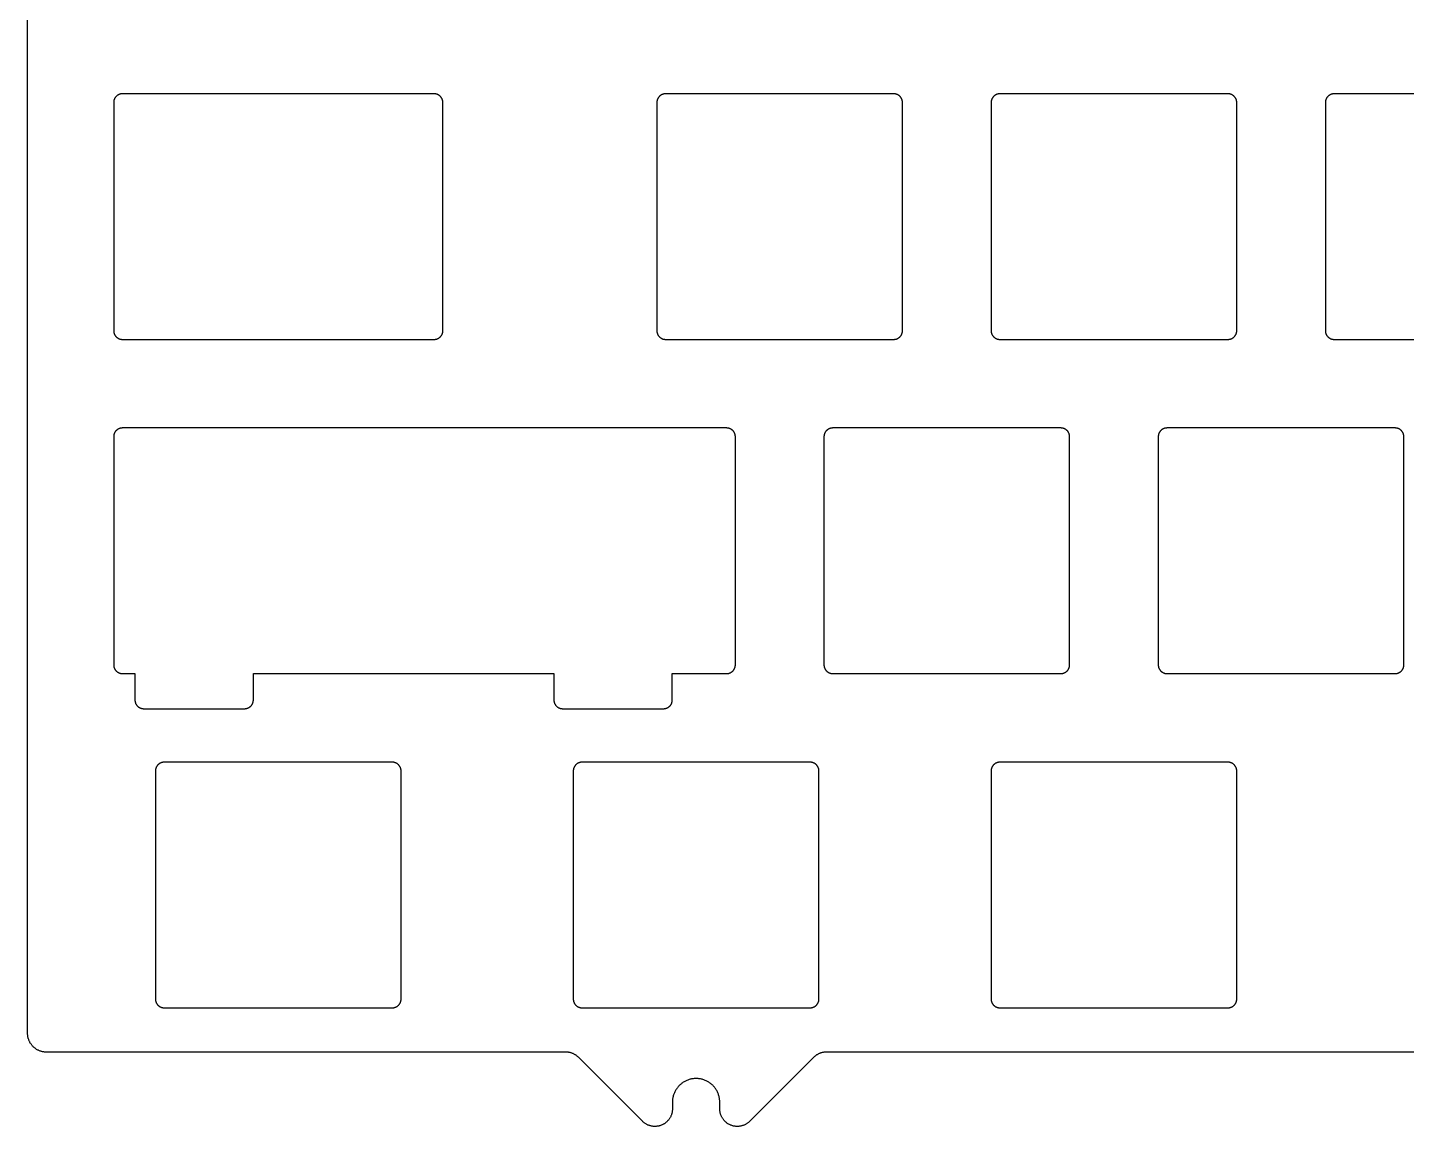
# Model space of a CAD drawing. Header units: millimetres. Extents: x -947 to -599, y 2206 to 2334.
# Drawn here: x -946.7 to -868.2, y 2206.3 to 2268.9 of the extents above; entities that cross this region are included whole.
import ezdxf

# ---------------------------------------------------------------- set-up
doc = ezdxf.new("R2010")
doc.units = ezdxf.units.MM
doc.layers.add('Default', color=18, linetype='Continuous', true_color=0x000000)

msp = doc.modelspace()

# ---------------------------------------------------------------- linework, layer by layer
at = {"layer": 'Default'}
for points in [[(-946.748, 2211.581), (-946.748, 2328.493)], [(-941.341, 2265.131), (-941.358, 2265.131), (-941.375, 2265.13), (-941.392, 2265.128), (-941.409, 2265.126), (-941.426, 2265.124), (-941.443, 2265.12), (-941.46, 2265.117), (-941.476, 2265.112), (-941.493, 2265.108), (-941.509, 2265.102), (-941.525, 2265.096), (-941.54, 2265.09), (-941.556, 2265.082), (-941.571, 2265.075), (-941.586, 2265.067), (-941.601, 2265.058), (-941.616, 2265.049), (-941.63, 2265.039), (-941.643, 2265.029), (-941.657, 2265.019), (-941.67, 2265.008), (-941.683, 2264.996), (-941.695, 2264.984), (-941.707, 2264.972), (-941.718, 2264.96), (-941.729, 2264.946), (-941.74, 2264.933), (-941.75, 2264.919), (-941.759, 2264.905), (-941.769, 2264.891), (-941.777, 2264.876), (-941.785, 2264.861), (-941.793, 2264.846), (-941.8, 2264.83), (-941.806, 2264.814), (-941.812, 2264.798), (-941.818, 2264.782), (-941.823, 2264.766), (-941.827, 2264.749), (-941.831, 2264.733), (-941.834, 2264.716), (-941.837, 2264.699), (-941.839, 2264.682), (-941.84, 2264.665), (-941.841, 2264.648), (-941.841, 2264.631)], [(-923.579, 2265.131), (-941.341, 2265.131)], [(-923.079, 2264.631), (-923.079, 2264.648), (-923.08, 2264.665), (-923.081, 2264.682), (-923.083, 2264.699), (-923.086, 2264.716), (-923.089, 2264.733), (-923.093, 2264.749), (-923.097, 2264.766), (-923.102, 2264.782), (-923.108, 2264.798), (-923.114, 2264.814), (-923.12, 2264.83), (-923.127, 2264.846), (-923.135, 2264.861), (-923.143, 2264.876), (-923.152, 2264.891), (-923.161, 2264.905), (-923.17, 2264.919), (-923.18, 2264.933), (-923.191, 2264.946), (-923.202, 2264.96), (-923.213, 2264.972), (-923.225, 2264.984), (-923.238, 2264.996), (-923.25, 2265.008), (-923.263, 2265.019), (-923.277, 2265.029), (-923.29, 2265.039), (-923.305, 2265.049), (-923.319, 2265.058), (-923.334, 2265.067), (-923.349, 2265.075), (-923.364, 2265.082), (-923.38, 2265.09), (-923.395, 2265.096), (-923.411, 2265.102), (-923.428, 2265.108), (-923.444, 2265.112), (-923.46, 2265.117), (-923.477, 2265.12), (-923.494, 2265.124), (-923.511, 2265.126), (-923.528, 2265.128), (-923.545, 2265.13), (-923.562, 2265.131), (-923.579, 2265.131)], [(-910.385, 2265.131), (-910.402, 2265.131), (-910.419, 2265.13), (-910.436, 2265.128), (-910.453, 2265.126), (-910.47, 2265.124), (-910.487, 2265.12), (-910.503, 2265.117), (-910.52, 2265.112), (-910.536, 2265.108), (-910.552, 2265.102), (-910.568, 2265.096), (-910.584, 2265.09), (-910.6, 2265.082), (-910.615, 2265.075), (-910.63, 2265.067), (-910.645, 2265.058), (-910.659, 2265.049), (-910.673, 2265.039), (-910.687, 2265.029), (-910.701, 2265.019), (-910.714, 2265.008), (-910.726, 2264.996), (-910.739, 2264.984), (-910.75, 2264.972), (-910.762, 2264.96), (-910.773, 2264.946), (-910.783, 2264.933), (-910.794, 2264.919), (-910.803, 2264.905), (-910.812, 2264.891), (-910.821, 2264.876), (-910.829, 2264.861), (-910.837, 2264.846), (-910.844, 2264.83), (-910.85, 2264.814), (-910.856, 2264.798), (-910.862, 2264.782), (-910.867, 2264.766), (-910.871, 2264.749), (-910.875, 2264.733), (-910.878, 2264.716), (-910.88, 2264.699), (-910.882, 2264.682), (-910.884, 2264.665), (-910.885, 2264.648), (-910.885, 2264.631)], [(-897.385, 2265.131), (-910.385, 2265.131)], [(-896.885, 2264.631), (-896.885, 2264.648), (-896.886, 2264.665), (-896.888, 2264.682), (-896.89, 2264.699), (-896.892, 2264.716), (-896.896, 2264.733), (-896.899, 2264.749), (-896.904, 2264.766), (-896.908, 2264.782), (-896.914, 2264.798), (-896.92, 2264.814), (-896.926, 2264.83), (-896.934, 2264.846), (-896.941, 2264.861), (-896.949, 2264.876), (-896.958, 2264.891), (-896.967, 2264.905), (-896.977, 2264.919), (-896.987, 2264.933), (-896.997, 2264.946), (-897.008, 2264.96), (-897.02, 2264.972), (-897.031, 2264.984), (-897.044, 2264.996), (-897.056, 2265.008), (-897.07, 2265.019), (-897.083, 2265.029), (-897.097, 2265.039), (-897.111, 2265.049), (-897.125, 2265.058), (-897.14, 2265.067), (-897.155, 2265.075), (-897.17, 2265.082), (-897.186, 2265.09), (-897.202, 2265.096), (-897.218, 2265.102), (-897.234, 2265.108), (-897.25, 2265.112), (-897.267, 2265.117), (-897.283, 2265.12), (-897.3, 2265.124), (-897.317, 2265.126), (-897.334, 2265.128), (-897.351, 2265.13), (-897.368, 2265.131), (-897.385, 2265.131)], [(-891.335, 2265.131), (-891.352, 2265.131), (-891.369, 2265.13), (-891.386, 2265.128), (-891.403, 2265.126), (-891.42, 2265.124), (-891.437, 2265.12), (-891.453, 2265.117), (-891.47, 2265.112), (-891.486, 2265.108), (-891.502, 2265.102), (-891.518, 2265.096), (-891.534, 2265.09), (-891.55, 2265.082), (-891.565, 2265.075), (-891.58, 2265.067), (-891.595, 2265.058), (-891.609, 2265.049), (-891.623, 2265.039), (-891.637, 2265.029), (-891.651, 2265.019), (-891.664, 2265.008), (-891.676, 2264.996), (-891.689, 2264.984), (-891.7, 2264.972), (-891.712, 2264.96), (-891.723, 2264.946), (-891.733, 2264.933), (-891.744, 2264.919), (-891.753, 2264.905), (-891.762, 2264.891), (-891.771, 2264.876), (-891.779, 2264.861), (-891.787, 2264.846), (-891.794, 2264.83), (-891.8, 2264.814), (-891.806, 2264.798), (-891.812, 2264.782), (-891.817, 2264.766), (-891.821, 2264.749), (-891.825, 2264.733), (-891.828, 2264.716), (-891.83, 2264.699), (-891.832, 2264.682), (-891.834, 2264.665), (-891.835, 2264.648), (-891.835, 2264.631)], [(-878.335, 2265.131), (-891.335, 2265.131)], [(-877.835, 2264.631), (-877.835, 2264.648), (-877.836, 2264.665), (-877.838, 2264.682), (-877.84, 2264.699), (-877.842, 2264.716), (-877.846, 2264.733), (-877.849, 2264.749), (-877.854, 2264.766), (-877.858, 2264.782), (-877.864, 2264.798), (-877.87, 2264.814), (-877.876, 2264.83), (-877.884, 2264.846), (-877.891, 2264.861), (-877.899, 2264.876), (-877.908, 2264.891), (-877.917, 2264.905), (-877.927, 2264.919), (-877.937, 2264.933), (-877.947, 2264.946), (-877.958, 2264.96), (-877.97, 2264.972), (-877.981, 2264.984), (-877.994, 2264.996), (-878.006, 2265.008), (-878.02, 2265.019), (-878.033, 2265.029), (-878.047, 2265.039), (-878.061, 2265.049), (-878.075, 2265.058), (-878.09, 2265.067), (-878.105, 2265.075), (-878.12, 2265.082), (-878.136, 2265.09), (-878.152, 2265.096), (-878.168, 2265.102), (-878.184, 2265.108), (-878.2, 2265.112), (-878.217, 2265.117), (-878.233, 2265.12), (-878.25, 2265.124), (-878.267, 2265.126), (-878.284, 2265.128), (-878.301, 2265.13), (-878.318, 2265.131), (-878.335, 2265.131)], [(-872.285, 2265.131), (-872.302, 2265.131), (-872.319, 2265.13), (-872.336, 2265.128), (-872.353, 2265.126), (-872.37, 2265.124), (-872.387, 2265.12), (-872.403, 2265.117), (-872.42, 2265.112), (-872.436, 2265.108), (-872.452, 2265.102), (-872.468, 2265.096), (-872.484, 2265.09), (-872.5, 2265.082), (-872.515, 2265.075), (-872.53, 2265.067), (-872.545, 2265.058), (-872.559, 2265.049), (-872.573, 2265.039), (-872.587, 2265.029), (-872.601, 2265.019), (-872.614, 2265.008), (-872.626, 2264.996), (-872.639, 2264.984), (-872.65, 2264.972), (-872.662, 2264.96), (-872.673, 2264.946), (-872.683, 2264.933), (-872.694, 2264.919), (-872.703, 2264.905), (-872.712, 2264.891), (-872.721, 2264.876), (-872.729, 2264.861), (-872.737, 2264.846), (-872.744, 2264.83), (-872.75, 2264.814), (-872.756, 2264.798), (-872.762, 2264.782), (-872.767, 2264.766), (-872.771, 2264.749), (-872.775, 2264.733), (-872.778, 2264.716), (-872.78, 2264.699), (-872.782, 2264.682), (-872.784, 2264.665), (-872.785, 2264.648), (-872.785, 2264.631)], [(-859.285, 2265.131), (-872.285, 2265.131)], [(-941.841, 2264.631), (-941.841, 2251.631)], [(-923.079, 2251.631), (-923.079, 2264.631)], [(-910.885, 2264.631), (-910.885, 2251.631)], [(-896.885, 2251.631), (-896.885, 2264.631)], [(-891.835, 2264.631), (-891.835, 2251.631)], [(-877.835, 2251.631), (-877.835, 2264.631)], [(-872.785, 2264.631), (-872.785, 2251.631)], [(-941.841, 2251.631), (-941.841, 2251.614), (-941.84, 2251.597), (-941.839, 2251.58), (-941.837, 2251.563), (-941.834, 2251.546), (-941.831, 2251.529), (-941.827, 2251.513), (-941.823, 2251.496), (-941.818, 2251.48), (-941.812, 2251.463), (-941.806, 2251.448), (-941.8, 2251.432), (-941.793, 2251.416), (-941.785, 2251.401), (-941.777, 2251.386), (-941.769, 2251.371), (-941.759, 2251.357), (-941.75, 2251.343), (-941.74, 2251.329), (-941.729, 2251.315), (-941.718, 2251.302), (-941.707, 2251.29), (-941.695, 2251.277), (-941.683, 2251.266), (-941.67, 2251.254), (-941.657, 2251.243), (-941.643, 2251.233), (-941.63, 2251.222), (-941.616, 2251.213), (-941.601, 2251.204), (-941.586, 2251.195), (-941.571, 2251.187), (-941.556, 2251.179), (-941.54, 2251.172), (-941.525, 2251.166), (-941.509, 2251.16), (-941.493, 2251.154), (-941.476, 2251.149), (-941.46, 2251.145), (-941.443, 2251.141), (-941.426, 2251.138), (-941.409, 2251.136), (-941.392, 2251.134), (-941.375, 2251.132), (-941.358, 2251.131), (-941.341, 2251.131)], [(-923.579, 2251.131), (-923.562, 2251.131), (-923.545, 2251.132), (-923.528, 2251.134), (-923.511, 2251.136), (-923.494, 2251.138), (-923.477, 2251.141), (-923.46, 2251.145), (-923.444, 2251.149), (-923.428, 2251.154), (-923.411, 2251.16), (-923.395, 2251.166), (-923.38, 2251.172), (-923.364, 2251.179), (-923.349, 2251.187), (-923.334, 2251.195), (-923.319, 2251.204), (-923.305, 2251.213), (-923.29, 2251.222), (-923.277, 2251.233), (-923.263, 2251.243), (-923.25, 2251.254), (-923.238, 2251.266), (-923.225, 2251.277), (-923.213, 2251.29), (-923.202, 2251.302), (-923.191, 2251.315), (-923.18, 2251.329), (-923.17, 2251.343), (-923.161, 2251.357), (-923.152, 2251.371), (-923.143, 2251.386), (-923.135, 2251.401), (-923.127, 2251.416), (-923.12, 2251.432), (-923.114, 2251.448), (-923.108, 2251.463), (-923.102, 2251.48), (-923.097, 2251.496), (-923.093, 2251.513), (-923.089, 2251.529), (-923.086, 2251.546), (-923.083, 2251.563), (-923.081, 2251.58), (-923.08, 2251.597), (-923.079, 2251.614), (-923.079, 2251.631)], [(-910.885, 2251.631), (-910.885, 2251.614), (-910.884, 2251.597), (-910.882, 2251.58), (-910.88, 2251.563), (-910.878, 2251.546), (-910.875, 2251.529), (-910.871, 2251.513), (-910.867, 2251.496), (-910.862, 2251.48), (-910.856, 2251.463), (-910.85, 2251.448), (-910.844, 2251.432), (-910.837, 2251.416), (-910.829, 2251.401), (-910.821, 2251.386), (-910.812, 2251.371), (-910.803, 2251.357), (-910.794, 2251.343), (-910.783, 2251.329), (-910.773, 2251.315), (-910.762, 2251.302), (-910.75, 2251.29), (-910.739, 2251.277), (-910.726, 2251.266), (-910.714, 2251.254), (-910.701, 2251.243), (-910.687, 2251.233), (-910.673, 2251.222), (-910.659, 2251.213), (-910.645, 2251.204), (-910.63, 2251.195), (-910.615, 2251.187), (-910.6, 2251.179), (-910.584, 2251.172), (-910.568, 2251.166), (-910.552, 2251.16), (-910.536, 2251.154), (-910.52, 2251.149), (-910.503, 2251.145), (-910.487, 2251.141), (-910.47, 2251.138), (-910.453, 2251.136), (-910.436, 2251.134), (-910.419, 2251.132), (-910.402, 2251.131), (-910.385, 2251.131)], [(-897.385, 2251.131), (-897.368, 2251.131), (-897.351, 2251.132), (-897.334, 2251.134), (-897.317, 2251.136), (-897.3, 2251.138), (-897.283, 2251.141), (-897.267, 2251.145), (-897.25, 2251.149), (-897.234, 2251.154), (-897.218, 2251.16), (-897.202, 2251.166), (-897.186, 2251.172), (-897.17, 2251.179), (-897.155, 2251.187), (-897.14, 2251.195), (-897.125, 2251.204), (-897.111, 2251.213), (-897.097, 2251.222), (-897.083, 2251.233), (-897.07, 2251.243), (-897.056, 2251.254), (-897.044, 2251.266), (-897.031, 2251.277), (-897.02, 2251.29), (-897.008, 2251.302), (-896.997, 2251.315), (-896.987, 2251.329), (-896.977, 2251.343), (-896.967, 2251.357), (-896.958, 2251.371), (-896.949, 2251.386), (-896.941, 2251.401), (-896.934, 2251.416), (-896.926, 2251.432), (-896.92, 2251.448), (-896.914, 2251.463), (-896.908, 2251.48), (-896.904, 2251.496), (-896.899, 2251.513), (-896.896, 2251.529), (-896.892, 2251.546), (-896.89, 2251.563), (-896.888, 2251.58), (-896.886, 2251.597), (-896.885, 2251.614), (-896.885, 2251.631)], [(-891.835, 2251.631), (-891.835, 2251.614), (-891.834, 2251.597), (-891.832, 2251.58), (-891.83, 2251.563), (-891.828, 2251.546), (-891.825, 2251.529), (-891.821, 2251.513), (-891.817, 2251.496), (-891.812, 2251.48), (-891.806, 2251.463), (-891.8, 2251.448), (-891.794, 2251.432), (-891.787, 2251.416), (-891.779, 2251.401), (-891.771, 2251.386), (-891.762, 2251.371), (-891.753, 2251.357), (-891.744, 2251.343), (-891.733, 2251.329), (-891.723, 2251.315), (-891.712, 2251.302), (-891.7, 2251.29), (-891.689, 2251.277), (-891.676, 2251.266), (-891.664, 2251.254), (-891.651, 2251.243), (-891.637, 2251.233), (-891.623, 2251.222), (-891.609, 2251.213), (-891.595, 2251.204), (-891.58, 2251.195), (-891.565, 2251.187), (-891.55, 2251.179), (-891.534, 2251.172), (-891.518, 2251.166), (-891.502, 2251.16), (-891.486, 2251.154), (-891.47, 2251.149), (-891.453, 2251.145), (-891.437, 2251.141), (-891.42, 2251.138), (-891.403, 2251.136), (-891.386, 2251.134), (-891.369, 2251.132), (-891.352, 2251.131), (-891.335, 2251.131)], [(-878.335, 2251.131), (-878.318, 2251.131), (-878.301, 2251.132), (-878.284, 2251.134), (-878.267, 2251.136), (-878.25, 2251.138), (-878.233, 2251.141), (-878.217, 2251.145), (-878.2, 2251.149), (-878.184, 2251.154), (-878.168, 2251.16), (-878.152, 2251.166), (-878.136, 2251.172), (-878.12, 2251.179), (-878.105, 2251.187), (-878.09, 2251.195), (-878.075, 2251.204), (-878.061, 2251.213), (-878.047, 2251.222), (-878.033, 2251.233), (-878.02, 2251.243), (-878.006, 2251.254), (-877.994, 2251.266), (-877.981, 2251.277), (-877.97, 2251.29), (-877.958, 2251.302), (-877.947, 2251.315), (-877.937, 2251.329), (-877.927, 2251.343), (-877.917, 2251.357), (-877.908, 2251.371), (-877.899, 2251.386), (-877.891, 2251.401), (-877.884, 2251.416), (-877.876, 2251.432), (-877.87, 2251.448), (-877.864, 2251.463), (-877.858, 2251.48), (-877.854, 2251.496), (-877.849, 2251.513), (-877.846, 2251.529), (-877.842, 2251.546), (-877.84, 2251.563), (-877.838, 2251.58), (-877.836, 2251.597), (-877.835, 2251.614), (-877.835, 2251.631)], [(-872.785, 2251.631), (-872.785, 2251.614), (-872.784, 2251.597), (-872.782, 2251.58), (-872.78, 2251.563), (-872.778, 2251.546), (-872.775, 2251.529), (-872.771, 2251.513), (-872.767, 2251.496), (-872.762, 2251.48), (-872.756, 2251.463), (-872.75, 2251.448), (-872.744, 2251.432), (-872.737, 2251.416), (-872.729, 2251.401), (-872.721, 2251.386), (-872.712, 2251.371), (-872.703, 2251.357), (-872.694, 2251.343), (-872.683, 2251.329), (-872.673, 2251.315), (-872.662, 2251.302), (-872.65, 2251.29), (-872.639, 2251.277), (-872.626, 2251.266), (-872.614, 2251.254), (-872.601, 2251.243), (-872.587, 2251.233), (-872.573, 2251.222), (-872.559, 2251.213), (-872.545, 2251.204), (-872.53, 2251.195), (-872.515, 2251.187), (-872.5, 2251.179), (-872.484, 2251.172), (-872.468, 2251.166), (-872.452, 2251.16), (-872.436, 2251.154), (-872.42, 2251.149), (-872.403, 2251.145), (-872.387, 2251.141), (-872.37, 2251.138), (-872.353, 2251.136), (-872.336, 2251.134), (-872.319, 2251.132), (-872.302, 2251.131), (-872.285, 2251.131)], [(-941.341, 2251.131), (-923.579, 2251.131)], [(-910.385, 2251.131), (-897.385, 2251.131)], [(-891.335, 2251.131), (-878.335, 2251.131)], [(-872.285, 2251.131), (-859.285, 2251.131)], [(-941.341, 2246.081), (-941.358, 2246.081), (-941.375, 2246.08), (-941.392, 2246.078), (-941.409, 2246.076), (-941.426, 2246.074), (-941.443, 2246.07), (-941.46, 2246.067), (-941.476, 2246.062), (-941.493, 2246.058), (-941.509, 2246.052), (-941.525, 2246.046), (-941.54, 2246.04), (-941.556, 2246.032), (-941.571, 2246.025), (-941.586, 2246.017), (-941.601, 2246.008), (-941.616, 2245.999), (-941.63, 2245.989), (-941.643, 2245.979), (-941.657, 2245.969), (-941.67, 2245.958), (-941.683, 2245.946), (-941.695, 2245.934), (-941.707, 2245.922), (-941.718, 2245.91), (-941.729, 2245.896), (-941.74, 2245.883), (-941.75, 2245.869), (-941.759, 2245.855), (-941.769, 2245.841), (-941.777, 2245.826), (-941.785, 2245.811), (-941.793, 2245.796), (-941.8, 2245.78), (-941.806, 2245.764), (-941.812, 2245.748), (-941.818, 2245.732), (-941.823, 2245.716), (-941.827, 2245.699), (-941.831, 2245.683), (-941.834, 2245.666), (-941.837, 2245.649), (-941.839, 2245.632), (-941.84, 2245.615), (-941.841, 2245.598), (-941.841, 2245.581)], [(-906.91, 2246.081), (-941.341, 2246.081)], [(-906.41, 2245.581), (-906.41, 2245.598), (-906.411, 2245.615), (-906.413, 2245.632), (-906.415, 2245.649), (-906.417, 2245.666), (-906.421, 2245.683), (-906.424, 2245.699), (-906.429, 2245.716), (-906.433, 2245.732), (-906.439, 2245.748), (-906.445, 2245.764), (-906.451, 2245.78), (-906.459, 2245.796), (-906.466, 2245.811), (-906.474, 2245.826), (-906.483, 2245.841), (-906.492, 2245.855), (-906.502, 2245.869), (-906.512, 2245.883), (-906.522, 2245.896), (-906.533, 2245.91), (-906.545, 2245.922), (-906.556, 2245.934), (-906.569, 2245.946), (-906.581, 2245.958), (-906.595, 2245.969), (-906.608, 2245.979), (-906.622, 2245.989), (-906.636, 2245.999), (-906.65, 2246.008), (-906.665, 2246.017), (-906.68, 2246.025), (-906.695, 2246.032), (-906.711, 2246.04), (-906.727, 2246.046), (-906.743, 2246.052), (-906.759, 2246.058), (-906.775, 2246.062), (-906.792, 2246.067), (-906.808, 2246.07), (-906.825, 2246.074), (-906.842, 2246.076), (-906.859, 2246.078), (-906.876, 2246.08), (-906.893, 2246.081), (-906.91, 2246.081)], [(-900.86, 2246.081), (-900.877, 2246.081), (-900.894, 2246.08), (-900.911, 2246.078), (-900.928, 2246.076), (-900.945, 2246.074), (-900.962, 2246.07), (-900.978, 2246.067), (-900.995, 2246.062), (-901.011, 2246.058), (-901.027, 2246.052), (-901.043, 2246.046), (-901.059, 2246.04), (-901.075, 2246.032), (-901.09, 2246.025), (-901.105, 2246.017), (-901.12, 2246.008), (-901.134, 2245.999), (-901.148, 2245.989), (-901.162, 2245.979), (-901.176, 2245.969), (-901.189, 2245.958), (-901.201, 2245.946), (-901.214, 2245.934), (-901.225, 2245.922), (-901.237, 2245.91), (-901.248, 2245.896), (-901.258, 2245.883), (-901.269, 2245.869), (-901.278, 2245.855), (-901.287, 2245.841), (-901.296, 2245.826), (-901.304, 2245.811), (-901.312, 2245.796), (-901.319, 2245.78), (-901.325, 2245.764), (-901.331, 2245.748), (-901.337, 2245.732), (-901.342, 2245.716), (-901.346, 2245.699), (-901.35, 2245.683), (-901.353, 2245.666), (-901.355, 2245.649), (-901.357, 2245.632), (-901.359, 2245.615), (-901.36, 2245.598), (-901.36, 2245.581)], [(-887.86, 2246.081), (-900.86, 2246.081)], [(-887.36, 2245.581), (-887.36, 2245.598), (-887.361, 2245.615), (-887.363, 2245.632), (-887.365, 2245.649), (-887.367, 2245.666), (-887.371, 2245.683), (-887.374, 2245.699), (-887.379, 2245.716), (-887.383, 2245.732), (-887.389, 2245.748), (-887.395, 2245.764), (-887.401, 2245.78), (-887.409, 2245.796), (-887.416, 2245.811), (-887.424, 2245.826), (-887.433, 2245.841), (-887.442, 2245.855), (-887.452, 2245.869), (-887.462, 2245.883), (-887.472, 2245.896), (-887.483, 2245.91), (-887.495, 2245.922), (-887.506, 2245.934), (-887.519, 2245.946), (-887.531, 2245.958), (-887.545, 2245.969), (-887.558, 2245.979), (-887.572, 2245.989), (-887.586, 2245.999), (-887.6, 2246.008), (-887.615, 2246.017), (-887.63, 2246.025), (-887.645, 2246.032), (-887.661, 2246.04), (-887.677, 2246.046), (-887.693, 2246.052), (-887.709, 2246.058), (-887.725, 2246.062), (-887.742, 2246.067), (-887.758, 2246.07), (-887.775, 2246.074), (-887.792, 2246.076), (-887.809, 2246.078), (-887.826, 2246.08), (-887.843, 2246.081), (-887.86, 2246.081)], [(-881.81, 2246.081), (-881.827, 2246.081), (-881.844, 2246.08), (-881.861, 2246.078), (-881.878, 2246.076), (-881.895, 2246.074), (-881.912, 2246.07), (-881.928, 2246.067), (-881.945, 2246.062), (-881.961, 2246.058), (-881.977, 2246.052), (-881.993, 2246.046), (-882.009, 2246.04), (-882.025, 2246.032), (-882.04, 2246.025), (-882.055, 2246.017), (-882.07, 2246.008), (-882.084, 2245.999), (-882.098, 2245.989), (-882.112, 2245.979), (-882.126, 2245.969), (-882.139, 2245.958), (-882.151, 2245.946), (-882.164, 2245.934), (-882.175, 2245.922), (-882.187, 2245.91), (-882.198, 2245.896), (-882.208, 2245.883), (-882.219, 2245.869), (-882.228, 2245.855), (-882.237, 2245.841), (-882.246, 2245.826), (-882.254, 2245.811), (-882.262, 2245.796), (-882.269, 2245.78), (-882.275, 2245.764), (-882.281, 2245.748), (-882.287, 2245.732), (-882.292, 2245.716), (-882.296, 2245.699), (-882.3, 2245.683), (-882.303, 2245.666), (-882.305, 2245.649), (-882.307, 2245.632), (-882.309, 2245.615), (-882.31, 2245.598), (-882.31, 2245.581)], [(-868.81, 2246.081), (-881.81, 2246.081)], [(-868.31, 2245.581), (-868.31, 2245.598), (-868.311, 2245.615), (-868.313, 2245.632), (-868.315, 2245.649), (-868.317, 2245.666), (-868.321, 2245.683), (-868.324, 2245.699), (-868.329, 2245.716), (-868.333, 2245.732), (-868.339, 2245.748), (-868.345, 2245.764), (-868.351, 2245.78), (-868.359, 2245.796), (-868.366, 2245.811), (-868.374, 2245.826), (-868.383, 2245.841), (-868.392, 2245.855), (-868.402, 2245.869), (-868.412, 2245.883), (-868.422, 2245.896), (-868.433, 2245.91), (-868.445, 2245.922), (-868.456, 2245.934), (-868.469, 2245.946), (-868.481, 2245.958), (-868.495, 2245.969), (-868.508, 2245.979), (-868.522, 2245.989), (-868.536, 2245.999), (-868.55, 2246.008), (-868.565, 2246.017), (-868.58, 2246.025), (-868.595, 2246.032), (-868.611, 2246.04), (-868.627, 2246.046), (-868.643, 2246.052), (-868.659, 2246.058), (-868.675, 2246.062), (-868.692, 2246.067), (-868.708, 2246.07), (-868.725, 2246.074), (-868.742, 2246.076), (-868.759, 2246.078), (-868.776, 2246.08), (-868.793, 2246.081), (-868.81, 2246.081)], [(-941.841, 2245.581), (-941.841, 2232.581)], [(-906.41, 2232.581), (-906.41, 2245.581)], [(-901.36, 2245.581), (-901.36, 2232.581)], [(-887.36, 2232.581), (-887.36, 2245.581)], [(-882.31, 2245.581), (-882.31, 2232.581)], [(-868.31, 2232.581), (-868.31, 2245.581)], [(-941.841, 2232.581), (-941.841, 2232.564), (-941.84, 2232.547), (-941.839, 2232.53), (-941.837, 2232.513), (-941.834, 2232.496), (-941.831, 2232.479), (-941.827, 2232.463), (-941.823, 2232.446), (-941.818, 2232.43), (-941.812, 2232.413), (-941.806, 2232.398), (-941.8, 2232.382), (-941.793, 2232.366), (-941.785, 2232.351), (-941.777, 2232.336), (-941.769, 2232.321), (-941.759, 2232.307), (-941.75, 2232.293), (-941.74, 2232.279), (-941.729, 2232.265), (-941.718, 2232.252), (-941.707, 2232.24), (-941.695, 2232.227), (-941.683, 2232.216), (-941.67, 2232.204), (-941.657, 2232.193), (-941.643, 2232.183), (-941.63, 2232.172), (-941.616, 2232.163), (-941.601, 2232.154), (-941.586, 2232.145), (-941.571, 2232.137), (-941.556, 2232.129), (-941.54, 2232.122), (-941.525, 2232.116), (-941.509, 2232.11), (-941.493, 2232.104), (-941.476, 2232.099), (-941.46, 2232.095), (-941.443, 2232.091), (-941.426, 2232.088), (-941.409, 2232.086), (-941.392, 2232.084), (-941.375, 2232.082), (-941.358, 2232.081), (-941.341, 2232.081)], [(-906.91, 2232.081), (-906.893, 2232.081), (-906.876, 2232.082), (-906.859, 2232.084), (-906.842, 2232.086), (-906.825, 2232.088), (-906.808, 2232.091), (-906.792, 2232.095), (-906.775, 2232.099), (-906.759, 2232.104), (-906.743, 2232.11), (-906.727, 2232.116), (-906.711, 2232.122), (-906.695, 2232.129), (-906.68, 2232.137), (-906.665, 2232.145), (-906.65, 2232.154), (-906.636, 2232.163), (-906.622, 2232.172), (-906.608, 2232.183), (-906.595, 2232.193), (-906.581, 2232.204), (-906.569, 2232.216), (-906.556, 2232.227), (-906.545, 2232.24), (-906.533, 2232.252), (-906.522, 2232.265), (-906.512, 2232.279), (-906.502, 2232.293), (-906.492, 2232.307), (-906.483, 2232.321), (-906.474, 2232.336), (-906.466, 2232.351), (-906.459, 2232.366), (-906.451, 2232.382), (-906.445, 2232.398), (-906.439, 2232.413), (-906.433, 2232.43), (-906.429, 2232.446), (-906.424, 2232.463), (-906.421, 2232.479), (-906.417, 2232.496), (-906.415, 2232.513), (-906.413, 2232.53), (-906.411, 2232.547), (-906.41, 2232.564), (-906.41, 2232.581)], [(-901.36, 2232.581), (-901.36, 2232.564), (-901.359, 2232.547), (-901.357, 2232.53), (-901.355, 2232.513), (-901.353, 2232.496), (-901.35, 2232.479), (-901.346, 2232.463), (-901.342, 2232.446), (-901.337, 2232.43), (-901.331, 2232.413), (-901.325, 2232.398), (-901.319, 2232.382), (-901.312, 2232.366), (-901.304, 2232.351), (-901.296, 2232.336), (-901.287, 2232.321), (-901.278, 2232.307), (-901.269, 2232.293), (-901.258, 2232.279), (-901.248, 2232.265), (-901.237, 2232.252), (-901.225, 2232.24), (-901.214, 2232.227), (-901.201, 2232.216), (-901.189, 2232.204), (-901.176, 2232.193), (-901.162, 2232.183), (-901.148, 2232.172), (-901.134, 2232.163), (-901.12, 2232.154), (-901.105, 2232.145), (-901.09, 2232.137), (-901.075, 2232.129), (-901.059, 2232.122), (-901.043, 2232.116), (-901.027, 2232.11), (-901.011, 2232.104), (-900.995, 2232.099), (-900.978, 2232.095), (-900.962, 2232.091), (-900.945, 2232.088), (-900.928, 2232.086), (-900.911, 2232.084), (-900.894, 2232.082), (-900.877, 2232.081), (-900.86, 2232.081)], [(-887.86, 2232.081), (-887.843, 2232.081), (-887.826, 2232.082), (-887.809, 2232.084), (-887.792, 2232.086), (-887.775, 2232.088), (-887.758, 2232.091), (-887.742, 2232.095), (-887.725, 2232.099), (-887.709, 2232.104), (-887.693, 2232.11), (-887.677, 2232.116), (-887.661, 2232.122), (-887.645, 2232.129), (-887.63, 2232.137), (-887.615, 2232.145), (-887.6, 2232.154), (-887.586, 2232.163), (-887.572, 2232.172), (-887.558, 2232.183), (-887.545, 2232.193), (-887.531, 2232.204), (-887.519, 2232.216), (-887.506, 2232.227), (-887.495, 2232.24), (-887.483, 2232.252), (-887.472, 2232.265), (-887.462, 2232.279), (-887.452, 2232.293), (-887.442, 2232.307), (-887.433, 2232.321), (-887.424, 2232.336), (-887.416, 2232.351), (-887.409, 2232.366), (-887.401, 2232.382), (-887.395, 2232.398), (-887.389, 2232.413), (-887.383, 2232.43), (-887.379, 2232.446), (-887.374, 2232.463), (-887.371, 2232.479), (-887.367, 2232.496), (-887.365, 2232.513), (-887.363, 2232.53), (-887.361, 2232.547), (-887.36, 2232.564), (-887.36, 2232.581)], [(-882.31, 2232.581), (-882.31, 2232.564), (-882.309, 2232.547), (-882.307, 2232.53), (-882.305, 2232.513), (-882.303, 2232.496), (-882.3, 2232.479), (-882.296, 2232.463), (-882.292, 2232.446), (-882.287, 2232.43), (-882.281, 2232.413), (-882.275, 2232.398), (-882.269, 2232.382), (-882.262, 2232.366), (-882.254, 2232.351), (-882.246, 2232.336), (-882.237, 2232.321), (-882.228, 2232.307), (-882.219, 2232.293), (-882.208, 2232.279), (-882.198, 2232.265), (-882.187, 2232.252), (-882.175, 2232.24), (-882.164, 2232.227), (-882.151, 2232.216), (-882.139, 2232.204), (-882.126, 2232.193), (-882.112, 2232.183), (-882.098, 2232.172), (-882.084, 2232.163), (-882.07, 2232.154), (-882.055, 2232.145), (-882.04, 2232.137), (-882.025, 2232.129), (-882.009, 2232.122), (-881.993, 2232.116), (-881.977, 2232.11), (-881.961, 2232.104), (-881.945, 2232.099), (-881.928, 2232.095), (-881.912, 2232.091), (-881.895, 2232.088), (-881.878, 2232.086), (-881.861, 2232.084), (-881.844, 2232.082), (-881.827, 2232.081), (-881.81, 2232.081)], [(-868.81, 2232.081), (-868.793, 2232.081), (-868.776, 2232.082), (-868.759, 2232.084), (-868.742, 2232.086), (-868.725, 2232.088), (-868.708, 2232.091), (-868.692, 2232.095), (-868.675, 2232.099), (-868.659, 2232.104), (-868.643, 2232.11), (-868.627, 2232.116), (-868.611, 2232.122), (-868.595, 2232.129), (-868.58, 2232.137), (-868.565, 2232.145), (-868.55, 2232.154), (-868.536, 2232.163), (-868.522, 2232.172), (-868.508, 2232.183), (-868.495, 2232.193), (-868.481, 2232.204), (-868.469, 2232.216), (-868.456, 2232.227), (-868.445, 2232.24), (-868.433, 2232.252), (-868.422, 2232.265), (-868.412, 2232.279), (-868.402, 2232.293), (-868.392, 2232.307), (-868.383, 2232.321), (-868.374, 2232.336), (-868.366, 2232.351), (-868.359, 2232.366), (-868.351, 2232.382), (-868.345, 2232.398), (-868.339, 2232.413), (-868.333, 2232.43), (-868.329, 2232.446), (-868.324, 2232.463), (-868.321, 2232.479), (-868.317, 2232.496), (-868.315, 2232.513), (-868.313, 2232.53), (-868.311, 2232.547), (-868.31, 2232.564), (-868.31, 2232.581)], [(-941.341, 2232.081), (-940.629, 2232.081), (-940.629, 2230.581)], [(-933.879, 2230.581), (-933.879, 2232.081), (-916.753, 2232.081), (-916.753, 2230.581)], [(-910.003, 2230.581), (-910.003, 2232.081), (-906.91, 2232.081)], [(-900.86, 2232.081), (-887.86, 2232.081)], [(-881.81, 2232.081), (-868.81, 2232.081)], [(-940.629, 2230.581), (-940.629, 2230.564), (-940.628, 2230.547), (-940.627, 2230.53), (-940.625, 2230.513), (-940.622, 2230.496), (-940.619, 2230.479), (-940.615, 2230.463), (-940.611, 2230.446), (-940.606, 2230.43), (-940.6, 2230.413), (-940.594, 2230.398), (-940.588, 2230.382), (-940.581, 2230.366), (-940.573, 2230.351), (-940.565, 2230.336), (-940.557, 2230.321), (-940.547, 2230.307), (-940.538, 2230.293), (-940.528, 2230.279), (-940.517, 2230.265), (-940.506, 2230.252), (-940.495, 2230.24), (-940.483, 2230.227), (-940.471, 2230.216), (-940.458, 2230.204), (-940.445, 2230.193), (-940.431, 2230.183), (-940.418, 2230.172), (-940.404, 2230.163), (-940.389, 2230.154), (-940.374, 2230.145), (-940.359, 2230.137), (-940.344, 2230.129), (-940.328, 2230.122), (-940.313, 2230.116), (-940.297, 2230.11), (-940.281, 2230.104), (-940.264, 2230.099), (-940.248, 2230.095), (-940.231, 2230.091), (-940.214, 2230.088), (-940.197, 2230.086), (-940.18, 2230.084), (-940.163, 2230.082), (-940.146, 2230.081), (-940.129, 2230.081)], [(-934.379, 2230.081), (-934.362, 2230.081), (-934.345, 2230.082), (-934.328, 2230.084), (-934.311, 2230.086), (-934.294, 2230.088), (-934.278, 2230.091), (-934.261, 2230.095), (-934.244, 2230.099), (-934.228, 2230.104), (-934.212, 2230.11), (-934.196, 2230.116), (-934.18, 2230.122), (-934.165, 2230.129), (-934.149, 2230.137), (-934.134, 2230.145), (-934.12, 2230.154), (-934.105, 2230.163), (-934.091, 2230.172), (-934.077, 2230.183), (-934.064, 2230.193), (-934.051, 2230.204), (-934.038, 2230.216), (-934.026, 2230.227), (-934.014, 2230.24), (-934.002, 2230.252), (-933.991, 2230.265), (-933.981, 2230.279), (-933.971, 2230.293), (-933.961, 2230.307), (-933.952, 2230.321), (-933.943, 2230.336), (-933.935, 2230.351), (-933.928, 2230.366), (-933.921, 2230.382), (-933.914, 2230.398), (-933.908, 2230.413), (-933.903, 2230.43), (-933.898, 2230.446), (-933.894, 2230.463), (-933.89, 2230.479), (-933.887, 2230.496), (-933.884, 2230.513), (-933.882, 2230.53), (-933.88, 2230.547), (-933.88, 2230.564), (-933.879, 2230.581)], [(-916.753, 2230.581), (-916.753, 2230.564), (-916.752, 2230.547), (-916.751, 2230.53), (-916.749, 2230.513), (-916.746, 2230.496), (-916.743, 2230.479), (-916.739, 2230.463), (-916.735, 2230.446), (-916.73, 2230.43), (-916.724, 2230.413), (-916.718, 2230.398), (-916.712, 2230.382), (-916.705, 2230.366), (-916.697, 2230.351), (-916.689, 2230.336), (-916.681, 2230.321), (-916.671, 2230.307), (-916.662, 2230.293), (-916.652, 2230.279), (-916.641, 2230.265), (-916.63, 2230.252), (-916.619, 2230.24), (-916.607, 2230.227), (-916.595, 2230.216), (-916.582, 2230.204), (-916.569, 2230.193), (-916.555, 2230.183), (-916.542, 2230.172), (-916.528, 2230.163), (-916.513, 2230.154), (-916.498, 2230.145), (-916.483, 2230.137), (-916.468, 2230.129), (-916.452, 2230.122), (-916.437, 2230.116), (-916.421, 2230.11), (-916.405, 2230.104), (-916.388, 2230.099), (-916.372, 2230.095), (-916.355, 2230.091), (-916.338, 2230.088), (-916.321, 2230.086), (-916.304, 2230.084), (-916.287, 2230.082), (-916.27, 2230.081), (-916.253, 2230.081)], [(-910.503, 2230.081), (-910.486, 2230.081), (-910.469, 2230.082), (-910.452, 2230.084), (-910.435, 2230.086), (-910.418, 2230.088), (-910.402, 2230.091), (-910.385, 2230.095), (-910.368, 2230.099), (-910.352, 2230.104), (-910.336, 2230.11), (-910.32, 2230.116), (-910.304, 2230.122), (-910.289, 2230.129), (-910.273, 2230.137), (-910.258, 2230.145), (-910.244, 2230.154), (-910.229, 2230.163), (-910.215, 2230.172), (-910.201, 2230.183), (-910.188, 2230.193), (-910.175, 2230.204), (-910.162, 2230.216), (-910.15, 2230.227), (-910.138, 2230.24), (-910.126, 2230.252), (-910.115, 2230.265), (-910.105, 2230.279), (-910.095, 2230.293), (-910.085, 2230.307), (-910.076, 2230.321), (-910.067, 2230.336), (-910.059, 2230.351), (-910.052, 2230.366), (-910.045, 2230.382), (-910.038, 2230.398), (-910.032, 2230.413), (-910.027, 2230.43), (-910.022, 2230.446), (-910.018, 2230.463), (-910.014, 2230.479), (-910.011, 2230.496), (-910.008, 2230.513), (-910.006, 2230.53), (-910.004, 2230.547), (-910.004, 2230.564), (-910.003, 2230.581)], [(-940.129, 2230.081), (-934.379, 2230.081)], [(-916.253, 2230.081), (-910.503, 2230.081)], [(-938.96, 2227.031), (-938.977, 2227.031), (-938.994, 2227.03), (-939.011, 2227.028), (-939.028, 2227.026), (-939.045, 2227.024), (-939.062, 2227.02), (-939.078, 2227.017), (-939.095, 2227.012), (-939.111, 2227.008), (-939.127, 2227.002), (-939.143, 2226.996), (-939.159, 2226.99), (-939.175, 2226.982), (-939.19, 2226.975), (-939.205, 2226.967), (-939.22, 2226.958), (-939.234, 2226.949), (-939.248, 2226.939), (-939.262, 2226.929), (-939.276, 2226.919), (-939.289, 2226.908), (-939.301, 2226.896), (-939.314, 2226.884), (-939.325, 2226.872), (-939.337, 2226.86), (-939.348, 2226.846), (-939.358, 2226.833), (-939.369, 2226.819), (-939.378, 2226.805), (-939.387, 2226.791), (-939.396, 2226.776), (-939.404, 2226.761), (-939.412, 2226.746), (-939.419, 2226.73), (-939.425, 2226.714), (-939.431, 2226.698), (-939.437, 2226.682), (-939.442, 2226.666), (-939.446, 2226.649), (-939.45, 2226.633), (-939.453, 2226.616), (-939.455, 2226.599), (-939.457, 2226.582), (-939.459, 2226.565), (-939.46, 2226.548), (-939.46, 2226.531)], [(-925.96, 2227.031), (-938.96, 2227.031)], [(-925.46, 2226.531), (-925.46, 2226.548), (-925.461, 2226.565), (-925.463, 2226.582), (-925.465, 2226.599), (-925.467, 2226.616), (-925.471, 2226.633), (-925.474, 2226.649), (-925.479, 2226.666), (-925.483, 2226.682), (-925.489, 2226.698), (-925.495, 2226.714), (-925.501, 2226.73), (-925.509, 2226.746), (-925.516, 2226.761), (-925.524, 2226.776), (-925.533, 2226.791), (-925.542, 2226.805), (-925.552, 2226.819), (-925.562, 2226.833), (-925.572, 2226.846), (-925.583, 2226.86), (-925.595, 2226.872), (-925.606, 2226.884), (-925.619, 2226.896), (-925.631, 2226.908), (-925.645, 2226.919), (-925.658, 2226.929), (-925.672, 2226.939), (-925.686, 2226.949), (-925.7, 2226.958), (-925.715, 2226.967), (-925.73, 2226.975), (-925.745, 2226.982), (-925.761, 2226.99), (-925.777, 2226.996), (-925.793, 2227.002), (-925.809, 2227.008), (-925.825, 2227.012), (-925.842, 2227.017), (-925.858, 2227.02), (-925.875, 2227.024), (-925.892, 2227.026), (-925.909, 2227.028), (-925.926, 2227.03), (-925.943, 2227.031), (-925.96, 2227.031)], [(-915.148, 2227.031), (-915.165, 2227.031), (-915.182, 2227.03), (-915.199, 2227.028), (-915.216, 2227.026), (-915.233, 2227.024), (-915.249, 2227.02), (-915.266, 2227.017), (-915.282, 2227.012), (-915.299, 2227.008), (-915.315, 2227.002), (-915.331, 2226.996), (-915.347, 2226.99), (-915.362, 2226.982), (-915.378, 2226.975), (-915.393, 2226.967), (-915.407, 2226.958), (-915.422, 2226.949), (-915.436, 2226.939), (-915.45, 2226.929), (-915.463, 2226.919), (-915.476, 2226.908), (-915.489, 2226.896), (-915.501, 2226.884), (-915.513, 2226.872), (-915.524, 2226.86), (-915.535, 2226.846), (-915.546, 2226.833), (-915.556, 2226.819), (-915.566, 2226.805), (-915.575, 2226.791), (-915.583, 2226.776), (-915.591, 2226.761), (-915.599, 2226.746), (-915.606, 2226.73), (-915.613, 2226.714), (-915.619, 2226.698), (-915.624, 2226.682), (-915.629, 2226.666), (-915.633, 2226.649), (-915.637, 2226.633), (-915.64, 2226.616), (-915.643, 2226.599), (-915.645, 2226.582), (-915.646, 2226.565), (-915.647, 2226.548), (-915.648, 2226.531)], [(-902.148, 2227.031), (-915.148, 2227.031)], [(-901.648, 2226.531), (-901.648, 2226.548), (-901.649, 2226.565), (-901.65, 2226.582), (-901.652, 2226.599), (-901.655, 2226.616), (-901.658, 2226.633), (-901.662, 2226.649), (-901.666, 2226.666), (-901.671, 2226.682), (-901.676, 2226.698), (-901.682, 2226.714), (-901.689, 2226.73), (-901.696, 2226.746), (-901.704, 2226.761), (-901.712, 2226.776), (-901.72, 2226.791), (-901.729, 2226.805), (-901.739, 2226.819), (-901.749, 2226.833), (-901.76, 2226.846), (-901.771, 2226.86), (-901.782, 2226.872), (-901.794, 2226.884), (-901.806, 2226.896), (-901.819, 2226.908), (-901.832, 2226.919), (-901.845, 2226.929), (-901.859, 2226.939), (-901.873, 2226.949), (-901.888, 2226.958), (-901.902, 2226.967), (-901.918, 2226.975), (-901.933, 2226.982), (-901.948, 2226.99), (-901.964, 2226.996), (-901.98, 2227.002), (-901.996, 2227.008), (-902.013, 2227.012), (-902.029, 2227.017), (-902.046, 2227.02), (-902.063, 2227.024), (-902.079, 2227.026), (-902.096, 2227.028), (-902.113, 2227.03), (-902.13, 2227.031), (-902.148, 2227.031)], [(-891.335, 2227.031), (-891.352, 2227.031), (-891.369, 2227.03), (-891.386, 2227.028), (-891.403, 2227.026), (-891.42, 2227.024), (-891.437, 2227.02), (-891.453, 2227.017), (-891.47, 2227.012), (-891.486, 2227.008), (-891.502, 2227.002), (-891.518, 2226.996), (-891.534, 2226.99), (-891.55, 2226.982), (-891.565, 2226.975), (-891.58, 2226.967), (-891.595, 2226.958), (-891.609, 2226.949), (-891.623, 2226.939), (-891.637, 2226.929), (-891.651, 2226.919), (-891.664, 2226.908), (-891.676, 2226.896), (-891.689, 2226.884), (-891.7, 2226.872), (-891.712, 2226.86), (-891.723, 2226.846), (-891.733, 2226.833), (-891.744, 2226.819), (-891.753, 2226.805), (-891.762, 2226.791), (-891.771, 2226.776), (-891.779, 2226.761), (-891.787, 2226.746), (-891.794, 2226.73), (-891.8, 2226.714), (-891.806, 2226.698), (-891.812, 2226.682), (-891.817, 2226.666), (-891.821, 2226.649), (-891.825, 2226.633), (-891.828, 2226.616), (-891.83, 2226.599), (-891.832, 2226.582), (-891.834, 2226.565), (-891.835, 2226.548), (-891.835, 2226.531)], [(-878.335, 2227.031), (-891.335, 2227.031)], [(-877.835, 2226.531), (-877.835, 2226.548), (-877.836, 2226.565), (-877.838, 2226.582), (-877.84, 2226.599), (-877.842, 2226.616), (-877.846, 2226.633), (-877.849, 2226.649), (-877.854, 2226.666), (-877.858, 2226.682), (-877.864, 2226.698), (-877.87, 2226.714), (-877.876, 2226.73), (-877.884, 2226.746), (-877.891, 2226.761), (-877.899, 2226.776), (-877.908, 2226.791), (-877.917, 2226.805), (-877.927, 2226.819), (-877.937, 2226.833), (-877.947, 2226.846), (-877.958, 2226.86), (-877.97, 2226.872), (-877.981, 2226.884), (-877.994, 2226.896), (-878.006, 2226.908), (-878.02, 2226.919), (-878.033, 2226.929), (-878.047, 2226.939), (-878.061, 2226.949), (-878.075, 2226.958), (-878.09, 2226.967), (-878.105, 2226.975), (-878.12, 2226.982), (-878.136, 2226.99), (-878.152, 2226.996), (-878.168, 2227.002), (-878.184, 2227.008), (-878.2, 2227.012), (-878.217, 2227.017), (-878.233, 2227.02), (-878.25, 2227.024), (-878.267, 2227.026), (-878.284, 2227.028), (-878.301, 2227.03), (-878.318, 2227.031), (-878.335, 2227.031)], [(-939.46, 2226.531), (-939.46, 2213.531)], [(-925.46, 2213.531), (-925.46, 2226.531)], [(-915.648, 2226.531), (-915.648, 2213.531)], [(-901.648, 2213.531), (-901.648, 2226.531)], [(-891.835, 2226.531), (-891.835, 2213.531)], [(-877.835, 2213.531), (-877.835, 2226.531)], [(-939.46, 2213.531), (-939.46, 2213.514), (-939.459, 2213.497), (-939.457, 2213.48), (-939.455, 2213.463), (-939.453, 2213.446), (-939.45, 2213.429), (-939.446, 2213.413), (-939.442, 2213.396), (-939.437, 2213.38), (-939.431, 2213.363), (-939.425, 2213.348), (-939.419, 2213.332), (-939.412, 2213.316), (-939.404, 2213.301), (-939.396, 2213.286), (-939.387, 2213.271), (-939.378, 2213.257), (-939.369, 2213.243), (-939.358, 2213.229), (-939.348, 2213.215), (-939.337, 2213.202), (-939.325, 2213.19), (-939.314, 2213.177), (-939.301, 2213.166), (-939.289, 2213.154), (-939.276, 2213.143), (-939.262, 2213.133), (-939.248, 2213.122), (-939.234, 2213.113), (-939.22, 2213.104), (-939.205, 2213.095), (-939.19, 2213.087), (-939.175, 2213.079), (-939.159, 2213.072), (-939.143, 2213.066), (-939.127, 2213.06), (-939.111, 2213.054), (-939.095, 2213.049), (-939.078, 2213.045), (-939.062, 2213.041), (-939.045, 2213.038), (-939.028, 2213.036), (-939.011, 2213.034), (-938.994, 2213.032), (-938.977, 2213.031), (-938.96, 2213.031)], [(-938.96, 2213.031), (-925.96, 2213.031)], [(-925.96, 2213.031), (-925.943, 2213.031), (-925.926, 2213.032), (-925.909, 2213.034), (-925.892, 2213.036), (-925.875, 2213.038), (-925.858, 2213.041), (-925.842, 2213.045), (-925.825, 2213.049), (-925.809, 2213.054), (-925.793, 2213.06), (-925.777, 2213.066), (-925.761, 2213.072), (-925.745, 2213.079), (-925.73, 2213.087), (-925.715, 2213.095), (-925.7, 2213.104), (-925.686, 2213.113), (-925.672, 2213.122), (-925.658, 2213.133), (-925.645, 2213.143), (-925.631, 2213.154), (-925.619, 2213.166), (-925.606, 2213.177), (-925.595, 2213.19), (-925.583, 2213.202), (-925.572, 2213.215), (-925.562, 2213.229), (-925.552, 2213.243), (-925.542, 2213.257), (-925.533, 2213.271), (-925.524, 2213.286), (-925.516, 2213.301), (-925.509, 2213.316), (-925.501, 2213.332), (-925.495, 2213.348), (-925.489, 2213.363), (-925.483, 2213.38), (-925.479, 2213.396), (-925.474, 2213.413), (-925.471, 2213.429), (-925.467, 2213.446), (-925.465, 2213.463), (-925.463, 2213.48), (-925.461, 2213.497), (-925.46, 2213.514), (-925.46, 2213.531)], [(-915.648, 2213.531), (-915.647, 2213.514), (-915.646, 2213.497), (-915.645, 2213.48), (-915.643, 2213.463), (-915.64, 2213.446), (-915.637, 2213.429), (-915.633, 2213.413), (-915.629, 2213.396), (-915.624, 2213.38), (-915.619, 2213.363), (-915.613, 2213.348), (-915.606, 2213.332), (-915.599, 2213.316), (-915.591, 2213.301), (-915.583, 2213.286), (-915.575, 2213.271), (-915.566, 2213.257), (-915.556, 2213.243), (-915.546, 2213.229), (-915.535, 2213.215), (-915.524, 2213.202), (-915.513, 2213.19), (-915.501, 2213.177), (-915.489, 2213.166), (-915.476, 2213.154), (-915.463, 2213.143), (-915.45, 2213.133), (-915.436, 2213.122), (-915.422, 2213.113), (-915.407, 2213.104), (-915.393, 2213.095), (-915.378, 2213.087), (-915.362, 2213.079), (-915.347, 2213.072), (-915.331, 2213.066), (-915.315, 2213.06), (-915.299, 2213.054), (-915.282, 2213.049), (-915.266, 2213.045), (-915.249, 2213.041), (-915.233, 2213.038), (-915.216, 2213.036), (-915.199, 2213.034), (-915.182, 2213.032), (-915.165, 2213.031), (-915.148, 2213.031)], [(-915.148, 2213.031), (-902.148, 2213.031)], [(-902.148, 2213.031), (-902.13, 2213.031), (-902.113, 2213.032), (-902.096, 2213.034), (-902.079, 2213.036), (-902.063, 2213.038), (-902.046, 2213.041), (-902.029, 2213.045), (-902.013, 2213.049), (-901.996, 2213.054), (-901.98, 2213.06), (-901.964, 2213.066), (-901.948, 2213.072), (-901.933, 2213.079), (-901.918, 2213.087), (-901.902, 2213.095), (-901.888, 2213.104), (-901.873, 2213.113), (-901.859, 2213.122), (-901.845, 2213.133), (-901.832, 2213.143), (-901.819, 2213.154), (-901.806, 2213.166), (-901.794, 2213.177), (-901.782, 2213.19), (-901.771, 2213.202), (-901.76, 2213.215), (-901.749, 2213.229), (-901.739, 2213.243), (-901.729, 2213.257), (-901.72, 2213.271), (-901.712, 2213.286), (-901.704, 2213.301), (-901.696, 2213.316), (-901.689, 2213.332), (-901.682, 2213.348), (-901.676, 2213.363), (-901.671, 2213.38), (-901.666, 2213.396), (-901.662, 2213.413), (-901.658, 2213.429), (-901.655, 2213.446), (-901.652, 2213.463), (-901.65, 2213.48), (-901.649, 2213.497), (-901.648, 2213.514), (-901.648, 2213.531)], [(-891.835, 2213.531), (-891.835, 2213.514), (-891.834, 2213.497), (-891.832, 2213.48), (-891.83, 2213.463), (-891.828, 2213.446), (-891.825, 2213.429), (-891.821, 2213.413), (-891.817, 2213.396), (-891.812, 2213.38), (-891.806, 2213.363), (-891.8, 2213.348), (-891.794, 2213.332), (-891.787, 2213.316), (-891.779, 2213.301), (-891.771, 2213.286), (-891.762, 2213.271), (-891.753, 2213.257), (-891.744, 2213.243), (-891.733, 2213.229), (-891.723, 2213.215), (-891.712, 2213.202), (-891.7, 2213.19), (-891.689, 2213.177), (-891.676, 2213.166), (-891.664, 2213.154), (-891.651, 2213.143), (-891.637, 2213.133), (-891.623, 2213.122), (-891.609, 2213.113), (-891.595, 2213.104), (-891.58, 2213.095), (-891.565, 2213.087), (-891.55, 2213.079), (-891.534, 2213.072), (-891.518, 2213.066), (-891.502, 2213.06), (-891.486, 2213.054), (-891.47, 2213.049), (-891.453, 2213.045), (-891.437, 2213.041), (-891.42, 2213.038), (-891.403, 2213.036), (-891.386, 2213.034), (-891.369, 2213.032), (-891.352, 2213.031), (-891.335, 2213.031)], [(-891.335, 2213.031), (-878.335, 2213.031)], [(-878.335, 2213.031), (-878.318, 2213.031), (-878.301, 2213.032), (-878.284, 2213.034), (-878.267, 2213.036), (-878.25, 2213.038), (-878.233, 2213.041), (-878.217, 2213.045), (-878.2, 2213.049), (-878.184, 2213.054), (-878.168, 2213.06), (-878.152, 2213.066), (-878.136, 2213.072), (-878.12, 2213.079), (-878.105, 2213.087), (-878.09, 2213.095), (-878.075, 2213.104), (-878.061, 2213.113), (-878.047, 2213.122), (-878.033, 2213.133), (-878.02, 2213.143), (-878.006, 2213.154), (-877.994, 2213.166), (-877.981, 2213.177), (-877.97, 2213.19), (-877.958, 2213.202), (-877.947, 2213.215), (-877.937, 2213.229), (-877.927, 2213.243), (-877.917, 2213.257), (-877.908, 2213.271), (-877.899, 2213.286), (-877.891, 2213.301), (-877.884, 2213.316), (-877.876, 2213.332), (-877.87, 2213.348), (-877.864, 2213.363), (-877.858, 2213.38), (-877.854, 2213.396), (-877.849, 2213.413), (-877.846, 2213.429), (-877.842, 2213.446), (-877.84, 2213.463), (-877.838, 2213.48), (-877.836, 2213.497), (-877.835, 2213.514), (-877.835, 2213.531)], [(-945.673, 2210.506), (-945.709, 2210.507), (-945.746, 2210.508), (-945.782, 2210.512), (-945.819, 2210.516), (-945.855, 2210.522), (-945.891, 2210.528), (-945.927, 2210.536), (-945.963, 2210.546), (-945.998, 2210.556), (-946.033, 2210.568), (-946.067, 2210.581), (-946.101, 2210.595), (-946.134, 2210.61), (-946.167, 2210.626), (-946.199, 2210.644), (-946.231, 2210.662), (-946.262, 2210.682), (-946.292, 2210.703), (-946.322, 2210.724), (-946.351, 2210.747), (-946.379, 2210.771), (-946.406, 2210.795), (-946.433, 2210.821), (-946.458, 2210.847), (-946.483, 2210.874), (-946.506, 2210.903), (-946.529, 2210.931), (-946.551, 2210.961), (-946.571, 2210.991), (-946.591, 2211.022), (-946.61, 2211.054), (-946.627, 2211.086), (-946.643, 2211.119), (-946.659, 2211.153), (-946.673, 2211.187), (-946.685, 2211.221), (-946.697, 2211.256), (-946.708, 2211.291), (-946.717, 2211.326), (-946.725, 2211.362), (-946.732, 2211.398), (-946.738, 2211.435), (-946.742, 2211.471), (-946.745, 2211.508), (-946.747, 2211.544), (-946.748, 2211.581)], [(-916.062, 2210.506), (-945.673, 2210.506)], [(-915.355, 2210.213), (-915.379, 2210.237), (-915.405, 2210.26), (-915.431, 2210.282), (-915.458, 2210.303), (-915.485, 2210.323), (-915.513, 2210.342), (-915.542, 2210.36), (-915.572, 2210.378), (-915.602, 2210.394), (-915.632, 2210.409), (-915.663, 2210.423), (-915.695, 2210.436), (-915.727, 2210.448), (-915.759, 2210.459), (-915.792, 2210.469), (-915.825, 2210.477), (-915.858, 2210.485), (-915.892, 2210.491), (-915.926, 2210.497), (-915.959, 2210.501), (-915.994, 2210.504), (-916.028, 2210.505), (-916.062, 2210.506)], [(-901.233, 2210.506), (-901.267, 2210.505), (-901.302, 2210.504), (-901.336, 2210.501), (-901.37, 2210.497), (-901.403, 2210.491), (-901.437, 2210.485), (-901.47, 2210.477), (-901.503, 2210.469), (-901.536, 2210.459), (-901.568, 2210.448), (-901.6, 2210.436), (-901.632, 2210.423), (-901.663, 2210.409), (-901.693, 2210.394), (-901.723, 2210.378), (-901.753, 2210.36), (-901.782, 2210.342), (-901.81, 2210.323), (-901.838, 2210.303), (-901.864, 2210.282), (-901.891, 2210.26), (-901.916, 2210.237), (-901.94, 2210.213)], [(-856.537, 2210.506), (-901.233, 2210.506)], [(-911.705, 2206.563), (-915.355, 2210.213)], [(-901.94, 2210.213), (-905.59, 2206.563)], [(-907.298, 2207.65), (-907.298, 2207.697), (-907.301, 2207.743), (-907.305, 2207.79), (-907.31, 2207.836), (-907.318, 2207.882), (-907.326, 2207.928), (-907.337, 2207.973), (-907.349, 2208.018), (-907.362, 2208.063), (-907.377, 2208.107), (-907.394, 2208.15), (-907.412, 2208.193), (-907.431, 2208.236), (-907.452, 2208.277), (-907.475, 2208.318), (-907.498, 2208.358), (-907.523, 2208.398), (-907.55, 2208.436), (-907.578, 2208.473), (-907.607, 2208.51), (-907.637, 2208.545), (-907.669, 2208.58), (-907.701, 2208.613), (-907.735, 2208.645), (-907.77, 2208.676), (-907.806, 2208.705), (-907.843, 2208.734), (-907.881, 2208.761), (-907.919, 2208.787), (-907.959, 2208.811), (-908, 2208.834), (-908.041, 2208.856), (-908.083, 2208.876), (-908.126, 2208.895), (-908.169, 2208.912), (-908.213, 2208.928), (-908.257, 2208.942), (-908.302, 2208.955), (-908.347, 2208.966), (-908.393, 2208.976), (-908.439, 2208.984), (-908.485, 2208.99), (-908.531, 2208.995), (-908.578, 2208.998), (-908.624, 2209), (-908.671, 2209), (-908.717, 2208.998), (-908.764, 2208.995), (-908.81, 2208.99), (-908.856, 2208.984), (-908.902, 2208.976), (-908.948, 2208.966), (-908.993, 2208.955), (-909.038, 2208.942), (-909.082, 2208.928), (-909.126, 2208.912), (-909.17, 2208.895), (-909.212, 2208.876), (-909.254, 2208.856), (-909.295, 2208.834), (-909.336, 2208.811), (-909.376, 2208.787), (-909.414, 2208.761), (-909.452, 2208.734), (-909.489, 2208.705), (-909.525, 2208.676), (-909.56, 2208.645), (-909.594, 2208.613), (-909.627, 2208.58), (-909.658, 2208.545), (-909.688, 2208.51), (-909.717, 2208.473), (-909.745, 2208.436), (-909.772, 2208.398), (-909.797, 2208.358), (-909.821, 2208.318), (-909.843, 2208.277), (-909.864, 2208.236), (-909.883, 2208.193), (-909.901, 2208.15), (-909.918, 2208.107), (-909.933, 2208.063), (-909.946, 2208.018), (-909.958, 2207.973), (-909.969, 2207.928), (-909.977, 2207.882), (-909.985, 2207.836), (-909.99, 2207.79), (-909.994, 2207.743), (-909.997, 2207.697), (-909.998, 2207.65)], [(-909.998, 2207.65), (-909.998, 2207.27)], [(-907.298, 2207.27), (-907.298, 2207.65)], [(-909.998, 2207.27), (-909.998, 2207.235), (-910, 2207.201), (-910.003, 2207.166), (-910.007, 2207.132), (-910.013, 2207.098), (-910.019, 2207.064), (-910.027, 2207.03), (-910.036, 2206.996), (-910.046, 2206.963), (-910.057, 2206.931), (-910.069, 2206.898), (-910.083, 2206.866), (-910.097, 2206.835), (-910.113, 2206.804), (-910.13, 2206.773), (-910.147, 2206.744), (-910.166, 2206.715), (-910.186, 2206.686), (-910.207, 2206.658), (-910.228, 2206.631), (-910.251, 2206.605), (-910.274, 2206.58), (-910.299, 2206.555), (-910.324, 2206.531), (-910.35, 2206.508), (-910.377, 2206.486), (-910.404, 2206.465), (-910.432, 2206.445), (-910.461, 2206.426), (-910.491, 2206.408), (-910.521, 2206.391), (-910.552, 2206.375), (-910.583, 2206.36), (-910.615, 2206.346), (-910.647, 2206.334), (-910.68, 2206.322), (-910.713, 2206.312), (-910.746, 2206.302), (-910.78, 2206.294), (-910.814, 2206.287), (-910.848, 2206.281), (-910.882, 2206.277), (-910.917, 2206.273), (-910.951, 2206.271), (-910.986, 2206.27), (-911.021, 2206.27), (-911.055, 2206.272), (-911.09, 2206.274), (-911.124, 2206.278), (-911.159, 2206.283), (-911.193, 2206.289), (-911.226, 2206.297), (-911.26, 2206.305), (-911.293, 2206.315), (-911.326, 2206.326), (-911.359, 2206.338), (-911.391, 2206.351), (-911.422, 2206.365), (-911.454, 2206.38), (-911.484, 2206.397), (-911.514, 2206.414), (-911.543, 2206.432), (-911.572, 2206.452), (-911.6, 2206.472), (-911.627, 2206.493), (-911.654, 2206.516), (-911.68, 2206.539), (-911.705, 2206.563)], [(-905.59, 2206.563), (-905.615, 2206.539), (-905.641, 2206.516), (-905.668, 2206.493), (-905.695, 2206.472), (-905.723, 2206.452), (-905.752, 2206.432), (-905.781, 2206.414), (-905.811, 2206.397), (-905.842, 2206.38), (-905.873, 2206.365), (-905.904, 2206.351), (-905.936, 2206.338), (-905.969, 2206.326), (-906.002, 2206.315), (-906.035, 2206.305), (-906.069, 2206.297), (-906.102, 2206.289), (-906.137, 2206.283), (-906.171, 2206.278), (-906.205, 2206.274), (-906.24, 2206.272), (-906.274, 2206.27), (-906.309, 2206.27), (-906.344, 2206.271), (-906.378, 2206.273), (-906.413, 2206.277), (-906.447, 2206.281), (-906.481, 2206.287), (-906.515, 2206.294), (-906.549, 2206.302), (-906.582, 2206.312), (-906.615, 2206.322), (-906.648, 2206.334), (-906.68, 2206.346), (-906.712, 2206.36), (-906.743, 2206.375), (-906.774, 2206.391), (-906.804, 2206.408), (-906.834, 2206.426), (-906.863, 2206.445), (-906.891, 2206.465), (-906.918, 2206.486), (-906.945, 2206.508), (-906.971, 2206.531), (-906.996, 2206.555), (-907.021, 2206.58), (-907.044, 2206.605), (-907.067, 2206.631), (-907.089, 2206.658), (-907.109, 2206.686), (-907.129, 2206.715), (-907.148, 2206.744), (-907.165, 2206.773), (-907.182, 2206.804), (-907.198, 2206.835), (-907.212, 2206.866), (-907.226, 2206.898), (-907.238, 2206.931), (-907.249, 2206.963), (-907.259, 2206.996), (-907.268, 2207.03), (-907.276, 2207.064), (-907.283, 2207.098), (-907.288, 2207.132), (-907.292, 2207.166), (-907.295, 2207.201), (-907.297, 2207.235), (-907.298, 2207.27)]]:
    msp.add_lwpolyline(points, dxfattribs=at)

doc.saveas('drawing.dxf')
